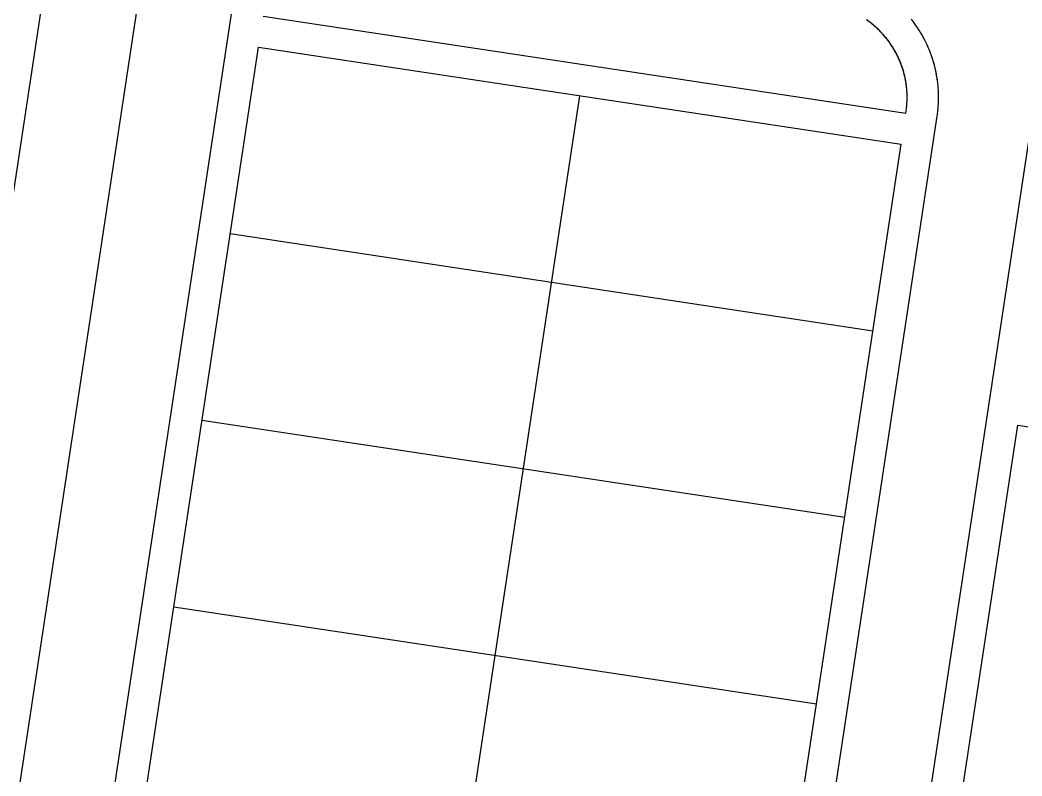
# Model space of a CAD drawing. Header units: metres. Extents: x 680594 to 684853, y 828874 to 830078.
# Drawn here: x 682036.2 to 682131.8, y 829608.4 to 829680.5 of the extents above; entities that cross this region are included whole.
import ezdxf

# ---------------------------------------------------------------- set-up
doc = ezdxf.new("R2010")
doc.units = ezdxf.units.M
doc.layers.add('PLOT_LINES', color=7, linetype='Continuous')

msp = doc.modelspace()

# ---------------------------------------------------------------- linework, layer by layer
at = {"layer": 'PLOT_LINES'}
for points in [[(682015.828, 829472.911), (682073.21, 829852.443)], [(682015.828, 829472.911), (682073.21, 829852.443)], [(682013.585, 829518.283), (682038.225, 829681.249)], [(682013.585, 829518.283), (682038.225, 829681.249)], [(682043.661, 829596.799), (682056.471, 829681.525)], [(682043.661, 829596.799), (682056.471, 829681.525)], [(682043.661, 829596.799), (682056.471, 829681.525)], [(682043.661, 829596.799), (682056.471, 829681.525)], [(682059.412, 829680.91), (682120.715, 829671.641)], [(682059.412, 829680.91), (682120.715, 829671.641)], [(682120.74, 829671.808), (682120.755, 829671.911), (682120.769, 829672.015), (682120.782, 829672.119), (682120.793, 829672.223), (682120.804, 829672.327), (682120.813, 829672.432), (682120.82, 829672.536), (682120.827, 829672.64), (682120.832, 829672.745), (682120.836, 829672.85), (682120.839, 829672.954), (682120.841, 829673.059), (682120.842, 829673.164), (682120.841, 829673.269), (682120.839, 829673.373), (682120.836, 829673.478), (682120.831, 829673.583), (682120.826, 829673.687), (682120.819, 829673.792), (682120.811, 829673.896), (682120.802, 829674), (682120.791, 829674.104), (682120.779, 829674.209), (682120.767, 829674.312), (682120.752, 829674.416), (682120.737, 829674.52), (682120.721, 829674.623), (682120.703, 829674.726), (682120.684, 829674.829), (682120.664, 829674.932), (682120.643, 829675.035), (682120.62, 829675.137), (682120.596, 829675.239), (682120.572, 829675.341), (682120.546, 829675.442), (682120.518, 829675.543), (682120.49, 829675.644), (682120.46, 829675.745), (682120.43, 829675.845), (682120.398, 829675.944), (682120.365, 829676.044), (682120.33, 829676.143), (682120.295, 829676.241), (682120.259, 829676.339), (682120.221, 829676.437), (682120.182, 829676.534), (682120.142, 829676.631), (682120.101, 829676.728), (682120.059, 829676.823), (682120.016, 829676.919), (682119.971, 829677.014), (682119.926, 829677.108), (682119.879, 829677.202), (682119.832, 829677.295), (682119.783, 829677.388), (682119.733, 829677.48), (682119.682, 829677.571), (682119.63, 829677.662), (682119.577, 829677.753), (682119.523, 829677.842), (682119.468, 829677.931), (682119.412, 829678.02), (682119.355, 829678.108), (682119.297, 829678.195), (682119.238, 829678.281), (682119.178, 829678.367), (682119.116, 829678.452), (682119.054, 829678.536), (682118.991, 829678.62), (682118.927, 829678.702), (682118.862, 829678.785), (682118.796, 829678.866), (682118.729, 829678.946), (682118.661, 829679.026), (682118.592, 829679.105), (682118.523, 829679.183), (682118.452, 829679.261), (682118.38, 829679.337), (682118.308, 829679.413), (682118.235, 829679.487), (682118.161, 829679.561), (682118.086, 829679.635), (682118.01, 829679.707), (682117.933, 829679.778), (682117.856, 829679.849), (682117.777, 829679.918), (682117.698, 829679.987), (682117.618, 829680.054), (682117.538, 829680.121), (682117.456, 829680.187), (682117.374, 829680.252), (682117.291, 829680.316), (682117.207, 829680.379), (682117.123, 829680.44), (682117.038, 829680.501), (682116.952, 829680.561)], [(682120.74, 829671.808), (682120.755, 829671.911), (682120.769, 829672.015), (682120.782, 829672.119), (682120.793, 829672.223), (682120.804, 829672.327), (682120.813, 829672.432), (682120.82, 829672.536), (682120.827, 829672.64), (682120.832, 829672.745), (682120.836, 829672.85), (682120.839, 829672.954), (682120.841, 829673.059), (682120.842, 829673.164), (682120.841, 829673.269), (682120.839, 829673.373), (682120.836, 829673.478), (682120.831, 829673.583), (682120.826, 829673.687), (682120.819, 829673.792), (682120.811, 829673.896), (682120.802, 829674), (682120.791, 829674.104), (682120.779, 829674.209), (682120.767, 829674.312), (682120.752, 829674.416), (682120.737, 829674.52), (682120.721, 829674.623), (682120.703, 829674.726), (682120.684, 829674.829), (682120.664, 829674.932), (682120.643, 829675.035), (682120.62, 829675.137), (682120.596, 829675.239), (682120.572, 829675.341), (682120.546, 829675.442), (682120.518, 829675.543), (682120.49, 829675.644), (682120.46, 829675.745), (682120.43, 829675.845), (682120.398, 829675.944), (682120.365, 829676.044), (682120.33, 829676.143), (682120.295, 829676.241), (682120.259, 829676.339), (682120.221, 829676.437), (682120.182, 829676.534), (682120.142, 829676.631), (682120.101, 829676.728), (682120.059, 829676.823), (682120.016, 829676.919), (682119.971, 829677.014), (682119.926, 829677.108), (682119.879, 829677.202), (682119.832, 829677.295), (682119.783, 829677.388), (682119.733, 829677.48), (682119.682, 829677.571), (682119.63, 829677.662), (682119.577, 829677.753), (682119.523, 829677.842), (682119.468, 829677.931), (682119.412, 829678.02), (682119.355, 829678.108), (682119.297, 829678.195), (682119.238, 829678.281), (682119.178, 829678.367), (682119.116, 829678.452), (682119.054, 829678.536), (682118.991, 829678.62), (682118.927, 829678.702), (682118.862, 829678.785), (682118.796, 829678.866), (682118.729, 829678.946), (682118.661, 829679.026), (682118.592, 829679.105), (682118.523, 829679.183), (682118.452, 829679.261), (682118.38, 829679.337), (682118.308, 829679.413), (682118.235, 829679.487), (682118.161, 829679.561), (682118.086, 829679.635), (682118.01, 829679.707), (682117.933, 829679.778), (682117.856, 829679.849), (682117.777, 829679.918), (682117.698, 829679.987), (682117.618, 829680.054), (682117.538, 829680.121), (682117.456, 829680.187), (682117.374, 829680.252), (682117.291, 829680.316), (682117.207, 829680.379), (682117.123, 829680.44), (682117.038, 829680.501), (682116.952, 829680.561)], [(682120.74, 829671.808), (682120.756, 829671.912), (682120.77, 829672.016), (682120.782, 829672.121), (682120.794, 829672.226), (682120.804, 829672.331), (682120.813, 829672.436), (682120.821, 829672.541), (682120.827, 829672.647), (682120.833, 829672.752), (682120.837, 829672.858), (682120.84, 829672.963), (682120.841, 829673.068), (682120.842, 829673.174), (682120.841, 829673.279), (682120.839, 829673.385), (682120.835, 829673.49), (682120.831, 829673.596), (682120.825, 829673.701), (682120.818, 829673.806), (682120.81, 829673.912), (682120.8, 829674.017), (682120.789, 829674.122), (682120.777, 829674.226), (682120.764, 829674.331), (682120.75, 829674.436), (682120.734, 829674.54), (682120.717, 829674.644), (682120.699, 829674.748), (682120.68, 829674.852), (682120.659, 829674.955), (682120.638, 829675.058), (682120.615, 829675.161), (682120.59, 829675.264), (682120.565, 829675.367), (682120.539, 829675.469), (682120.511, 829675.57), (682120.482, 829675.672), (682120.452, 829675.773), (682120.42, 829675.874), (682120.388, 829675.974), (682120.354, 829676.074), (682120.32, 829676.174), (682120.284, 829676.273), (682120.246, 829676.372), (682120.208, 829676.47), (682120.169, 829676.568), (682120.128, 829676.665), (682120.086, 829676.762), (682120.043, 829676.858), (682119.999, 829676.954), (682119.954, 829677.05), (682119.908, 829677.144), (682119.861, 829677.239), (682119.812, 829677.332), (682119.763, 829677.426), (682119.712, 829677.518), (682119.66, 829677.61), (682119.608, 829677.702), (682119.554, 829677.792), (682119.499, 829677.882), (682119.443, 829677.972), (682119.386, 829678.061), (682119.328, 829678.149), (682119.269, 829678.236), (682119.209, 829678.323), (682119.148, 829678.409), (682119.085, 829678.494), (682119.022, 829678.579), (682118.958, 829678.662), (682118.893, 829678.745), (682118.827, 829678.828), (682118.76, 829678.909), (682118.692, 829678.99), (682118.623, 829679.07), (682118.553, 829679.149), (682118.483, 829679.227), (682118.411, 829679.305), (682118.338, 829679.381), (682118.265, 829679.457), (682118.191, 829679.532), (682118.115, 829679.606), (682118.039, 829679.679), (682117.962, 829679.751), (682117.885, 829679.822), (682117.806, 829679.893), (682117.727, 829679.962), (682117.646, 829680.031), (682117.565, 829680.098), (682117.484, 829680.165), (682117.401, 829680.231), (682117.318, 829680.295), (682117.234, 829680.359), (682117.149, 829680.422), (682117.063, 829680.483), (682116.977, 829680.544)], [(682120.74, 829671.808), (682120.756, 829671.912), (682120.77, 829672.016), (682120.782, 829672.121), (682120.794, 829672.226), (682120.804, 829672.331), (682120.813, 829672.436), (682120.821, 829672.541), (682120.827, 829672.647), (682120.833, 829672.752), (682120.837, 829672.858), (682120.84, 829672.963), (682120.841, 829673.068), (682120.842, 829673.174), (682120.841, 829673.279), (682120.839, 829673.385), (682120.835, 829673.49), (682120.831, 829673.596), (682120.825, 829673.701), (682120.818, 829673.806), (682120.81, 829673.912), (682120.8, 829674.017), (682120.789, 829674.122), (682120.777, 829674.226), (682120.764, 829674.331), (682120.75, 829674.436), (682120.734, 829674.54), (682120.717, 829674.644), (682120.699, 829674.748), (682120.68, 829674.852), (682120.659, 829674.955), (682120.638, 829675.058), (682120.615, 829675.161), (682120.59, 829675.264), (682120.565, 829675.367), (682120.539, 829675.469), (682120.511, 829675.57), (682120.482, 829675.672), (682120.452, 829675.773), (682120.42, 829675.874), (682120.388, 829675.974), (682120.354, 829676.074), (682120.32, 829676.174), (682120.284, 829676.273), (682120.246, 829676.372), (682120.208, 829676.47), (682120.169, 829676.568), (682120.128, 829676.665), (682120.086, 829676.762), (682120.043, 829676.858), (682119.999, 829676.954), (682119.954, 829677.05), (682119.908, 829677.144), (682119.861, 829677.239), (682119.812, 829677.332), (682119.763, 829677.426), (682119.712, 829677.518), (682119.66, 829677.61), (682119.608, 829677.702), (682119.554, 829677.792), (682119.499, 829677.882), (682119.443, 829677.972), (682119.386, 829678.061), (682119.328, 829678.149), (682119.269, 829678.236), (682119.209, 829678.323), (682119.148, 829678.409), (682119.085, 829678.494), (682119.022, 829678.579), (682118.958, 829678.662), (682118.893, 829678.745), (682118.827, 829678.828), (682118.76, 829678.909), (682118.692, 829678.99), (682118.623, 829679.07), (682118.553, 829679.149), (682118.483, 829679.227), (682118.411, 829679.305), (682118.338, 829679.381), (682118.265, 829679.457), (682118.191, 829679.532), (682118.115, 829679.606), (682118.039, 829679.679), (682117.962, 829679.751), (682117.885, 829679.822), (682117.806, 829679.893), (682117.727, 829679.962), (682117.646, 829680.031), (682117.565, 829680.098), (682117.484, 829680.165), (682117.401, 829680.231), (682117.318, 829680.295), (682117.234, 829680.359), (682117.149, 829680.422), (682117.063, 829680.483), (682116.977, 829680.544)], [(682123.707, 829671.359), (682123.727, 829671.498), (682123.746, 829671.638), (682123.762, 829671.777), (682123.778, 829671.917), (682123.791, 829672.057), (682123.803, 829672.197), (682123.814, 829672.338), (682123.823, 829672.478), (682123.83, 829672.618), (682123.835, 829672.759), (682123.839, 829672.9), (682123.841, 829673.04), (682123.842, 829673.181), (682123.84, 829673.322), (682123.838, 829673.462), (682123.833, 829673.603), (682123.827, 829673.743), (682123.819, 829673.884), (682123.81, 829674.024), (682123.799, 829674.164), (682123.786, 829674.305), (682123.772, 829674.444), (682123.756, 829674.584), (682123.738, 829674.724), (682123.719, 829674.863), (682123.698, 829675.002), (682123.676, 829675.141), (682123.652, 829675.28), (682123.626, 829675.418), (682123.599, 829675.556), (682123.57, 829675.694), (682123.539, 829675.831), (682123.507, 829675.968), (682123.473, 829676.104), (682123.438, 829676.241), (682123.401, 829676.376), (682123.362, 829676.512), (682123.322, 829676.646), (682123.28, 829676.781), (682123.237, 829676.915), (682123.192, 829677.048), (682123.145, 829677.181), (682123.097, 829677.313), (682123.048, 829677.444), (682122.997, 829677.576), (682122.944, 829677.706), (682122.89, 829677.836), (682122.834, 829677.965), (682122.777, 829678.094), (682122.719, 829678.221), (682122.658, 829678.349), (682122.597, 829678.475), (682122.534, 829678.601), (682122.469, 829678.726), (682122.403, 829678.85), (682122.336, 829678.973), (682122.267, 829679.096), (682122.196, 829679.218), (682122.124, 829679.339), (682122.051, 829679.459), (682121.977, 829679.578), (682121.901, 829679.696), (682121.823, 829679.814), (682121.744, 829679.93), (682121.664, 829680.046), (682121.583, 829680.161), (682121.5, 829680.274), (682121.416, 829680.387), (682121.33, 829680.499), (682121.244, 829680.61)], [(682123.707, 829671.359), (682123.727, 829671.498), (682123.746, 829671.638), (682123.762, 829671.777), (682123.778, 829671.917), (682123.791, 829672.057), (682123.803, 829672.197), (682123.814, 829672.338), (682123.823, 829672.478), (682123.83, 829672.618), (682123.835, 829672.759), (682123.839, 829672.9), (682123.841, 829673.04), (682123.842, 829673.181), (682123.84, 829673.322), (682123.838, 829673.462), (682123.833, 829673.603), (682123.827, 829673.743), (682123.819, 829673.884), (682123.81, 829674.024), (682123.799, 829674.164), (682123.786, 829674.305), (682123.772, 829674.444), (682123.756, 829674.584), (682123.738, 829674.724), (682123.719, 829674.863), (682123.698, 829675.002), (682123.676, 829675.141), (682123.652, 829675.28), (682123.626, 829675.418), (682123.599, 829675.556), (682123.57, 829675.694), (682123.539, 829675.831), (682123.507, 829675.968), (682123.473, 829676.104), (682123.438, 829676.241), (682123.401, 829676.376), (682123.362, 829676.512), (682123.322, 829676.646), (682123.28, 829676.781), (682123.237, 829676.915), (682123.192, 829677.048), (682123.145, 829677.181), (682123.097, 829677.313), (682123.048, 829677.444), (682122.997, 829677.576), (682122.944, 829677.706), (682122.89, 829677.836), (682122.834, 829677.965), (682122.777, 829678.094), (682122.719, 829678.221), (682122.658, 829678.349), (682122.597, 829678.475), (682122.534, 829678.601), (682122.469, 829678.726), (682122.403, 829678.85), (682122.336, 829678.973), (682122.267, 829679.096), (682122.196, 829679.218), (682122.124, 829679.339), (682122.051, 829679.459), (682121.977, 829679.578), (682121.901, 829679.696), (682121.823, 829679.814), (682121.744, 829679.93), (682121.664, 829680.046), (682121.583, 829680.161), (682121.5, 829680.274), (682121.416, 829680.387), (682121.33, 829680.499), (682121.244, 829680.61)], [(682123.707, 829671.359), (682123.727, 829671.497), (682123.745, 829671.636), (682123.762, 829671.774), (682123.777, 829671.913), (682123.791, 829672.052), (682123.803, 829672.191), (682123.813, 829672.33), (682123.822, 829672.47), (682123.829, 829672.609), (682123.835, 829672.749), (682123.839, 829672.888), (682123.841, 829673.028), (682123.842, 829673.167), (682123.841, 829673.307), (682123.838, 829673.447), (682123.834, 829673.586), (682123.828, 829673.726), (682123.82, 829673.865), (682123.811, 829674.004), (682123.801, 829674.144), (682123.788, 829674.283), (682123.774, 829674.422), (682123.759, 829674.56), (682123.742, 829674.699), (682123.723, 829674.837), (682123.702, 829674.975), (682123.68, 829675.113), (682123.657, 829675.251), (682123.632, 829675.388), (682123.605, 829675.525), (682123.576, 829675.662), (682123.546, 829675.798), (682123.515, 829675.934), (682123.482, 829676.07), (682123.447, 829676.205), (682123.411, 829676.34), (682123.373, 829676.474), (682123.333, 829676.608), (682123.292, 829676.742), (682123.25, 829676.875), (682123.206, 829677.007), (682123.16, 829677.139), (682123.113, 829677.271), (682123.064, 829677.402), (682123.014, 829677.532), (682122.962, 829677.662), (682122.909, 829677.791), (682122.854, 829677.919), (682122.798, 829678.047), (682122.741, 829678.174), (682122.681, 829678.301), (682122.621, 829678.426), (682122.559, 829678.551), (682122.495, 829678.676), (682122.43, 829678.799), (682122.364, 829678.922), (682122.296, 829679.044), (682122.227, 829679.165), (682122.156, 829679.286), (682122.084, 829679.405), (682122.01, 829679.524), (682121.936, 829679.642), (682121.859, 829679.759), (682121.782, 829679.875), (682121.703, 829679.99), (682121.623, 829680.105), (682121.541, 829680.218), (682121.458, 829680.33), (682121.374, 829680.442), (682121.289, 829680.552)], [(682123.707, 829671.359), (682123.727, 829671.497), (682123.745, 829671.636), (682123.762, 829671.774), (682123.777, 829671.913), (682123.791, 829672.052), (682123.803, 829672.191), (682123.813, 829672.33), (682123.822, 829672.47), (682123.829, 829672.609), (682123.835, 829672.749), (682123.839, 829672.888), (682123.841, 829673.028), (682123.842, 829673.167), (682123.841, 829673.307), (682123.838, 829673.447), (682123.834, 829673.586), (682123.828, 829673.726), (682123.82, 829673.865), (682123.811, 829674.004), (682123.801, 829674.144), (682123.788, 829674.283), (682123.774, 829674.422), (682123.759, 829674.56), (682123.742, 829674.699), (682123.723, 829674.837), (682123.702, 829674.975), (682123.68, 829675.113), (682123.657, 829675.251), (682123.632, 829675.388), (682123.605, 829675.525), (682123.576, 829675.662), (682123.546, 829675.798), (682123.515, 829675.934), (682123.482, 829676.07), (682123.447, 829676.205), (682123.411, 829676.34), (682123.373, 829676.474), (682123.333, 829676.608), (682123.292, 829676.742), (682123.25, 829676.875), (682123.206, 829677.007), (682123.16, 829677.139), (682123.113, 829677.271), (682123.064, 829677.402), (682123.014, 829677.532), (682122.962, 829677.662), (682122.909, 829677.791), (682122.854, 829677.919), (682122.798, 829678.047), (682122.741, 829678.174), (682122.681, 829678.301), (682122.621, 829678.426), (682122.559, 829678.551), (682122.495, 829678.676), (682122.43, 829678.799), (682122.364, 829678.922), (682122.296, 829679.044), (682122.227, 829679.165), (682122.156, 829679.286), (682122.084, 829679.405), (682122.01, 829679.524), (682121.936, 829679.642), (682121.859, 829679.759), (682121.782, 829679.875), (682121.703, 829679.99), (682121.623, 829680.105), (682121.541, 829680.218), (682121.458, 829680.33), (682121.374, 829680.442), (682121.289, 829680.552)], [(682046.627, 829596.35), (682058.964, 829677.944)], [(682046.627, 829596.35), (682058.964, 829677.944)], [(682046.627, 829596.35), (682058.964, 829677.944)], [(682046.627, 829596.35), (682058.964, 829677.944)], [(682058.964, 829677.944), (682120.267, 829668.675)], [(682058.964, 829677.944), (682120.267, 829668.675)], [(682058.964, 829677.944), (682120.267, 829668.675)], [(682058.964, 829677.944), (682120.267, 829668.675)], [(682077.279, 829591.716), (682089.615, 829673.309)], [(682078.442, 829566.426), (682077.279, 829591.716), (682089.615, 829673.309)], [(682077.279, 829591.716), (682089.615, 829673.309)], [(682078.442, 829566.426), (682077.279, 829591.716), (682089.615, 829673.309)], [(682077.279, 829591.716), (682089.615, 829673.309)], [(682078.442, 829566.426), (682077.279, 829591.716), (682089.615, 829673.309)], [(682077.279, 829591.716), (682089.615, 829673.309)], [(682078.442, 829566.426), (682077.279, 829591.716), (682089.615, 829673.309)], [(682120.715, 829671.641), (682120.74, 829671.808)], [(682120.715, 829671.641), (682120.74, 829671.808)], [(682120.715, 829671.641), (682120.74, 829671.808)], [(682120.715, 829671.641), (682120.74, 829671.808)], [(682110.897, 829586.634), (682123.707, 829671.359)], [(682110.897, 829586.634), (682123.707, 829671.359)], [(682110.897, 829586.634), (682123.707, 829671.359)], [(682110.897, 829586.634), (682123.707, 829671.359)], [(682119.796, 829585.288), (682132.606, 829670.014)], [(682119.796, 829585.288), (682132.606, 829670.014)], [(682119.796, 829585.288), (682132.606, 829670.014)], [(682119.796, 829585.288), (682132.606, 829670.014)], [(682107.931, 829587.082), (682120.267, 829668.675)], [(682107.931, 829587.082), (682120.267, 829668.675)], [(682107.931, 829587.082), (682120.267, 829668.675)], [(682107.931, 829587.082), (682120.267, 829668.675)], [(682056.273, 829660.146), (682117.576, 829650.877)], [(682056.273, 829660.146), (682117.576, 829650.877)], [(682056.273, 829660.146), (682117.576, 829650.877)], [(682056.273, 829660.146), (682117.576, 829650.877)], [(682053.582, 829642.348), (682114.885, 829633.08)], [(682053.582, 829642.348), (682114.885, 829633.08)], [(682053.582, 829642.348), (682114.885, 829633.08)], [(682053.582, 829642.348), (682114.885, 829633.08)], [(682122.762, 829584.84), (682131.386, 829641.88)], [(682122.762, 829584.84), (682131.386, 829641.88)], [(682122.762, 829584.84), (682131.386, 829641.88)], [(682122.762, 829584.84), (682131.386, 829641.88)], [(682131.386, 829641.88), (682191.371, 829632.81)], [(682131.386, 829641.88), (682191.371, 829632.81)], [(682131.386, 829641.88), (682191.371, 829632.81)], [(682131.386, 829641.88), (682191.371, 829632.81)], [(682050.891, 829624.55), (682112.194, 829615.282)], [(682050.891, 829624.55), (682112.194, 829615.282)], [(682050.891, 829624.55), (682112.194, 829615.282)], [(682050.891, 829624.55), (682112.194, 829615.282)]]:
    msp.add_lwpolyline(points, dxfattribs=at)

doc.saveas('drawing.dxf')
